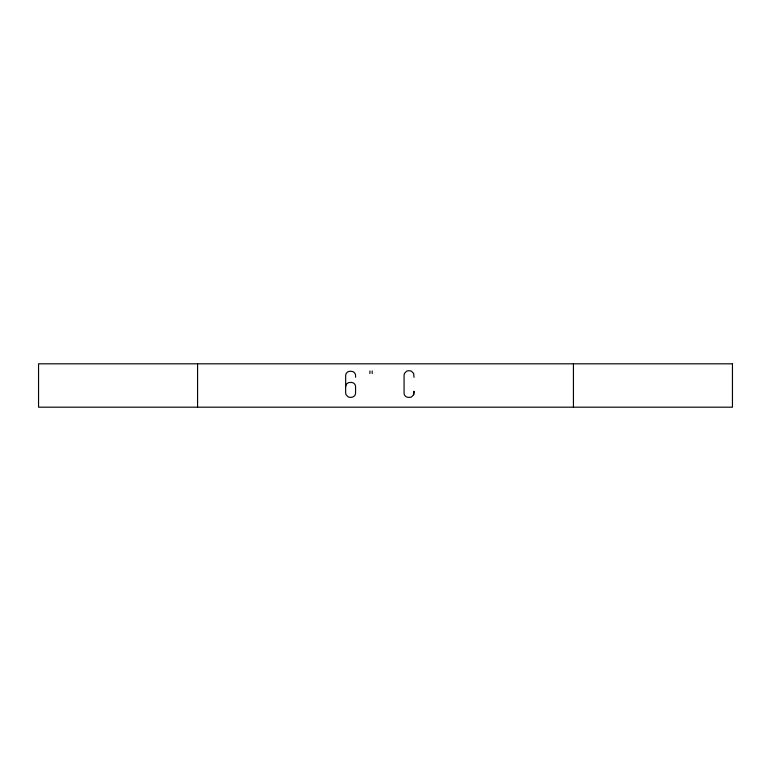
<?xml version="1.0" encoding="UTF-8"?>
<svg xmlns="http://www.w3.org/2000/svg" width="771" height="771" viewBox="0 0 771 771"><rect width="100%" height="100%" fill="white"/><g stroke="black" fill="none" stroke-linecap="round" stroke-linejoin="round"><path stroke-width="1.16" d="M413.67 394.713L414.008 391.389L413.67 394.713L411.386 397.017A7.585 7.585 0 0 1 406.693 397.017A4.337 4.337 0 0 1 404.071 393.017L404.071 375.198L404.418 373.482L406.693 371.13A7.585 7.585 0 0 1 411.386 371.13L413.67 373.482L414.008 377.337M573.431 363.816L573.431 407.184M372.181 370.967L372.181 373.53M369.907 370.967L369.907 373.53M355.556 377.25L355.556 375.593A4.26 4.26 0 0 0 352.935 371.641A7.826 7.826 0 0 0 349.918 371.323A4.26 4.26 0 0 0 345.659 375.593L345.649 393.017L345.996 394.665L348.27 396.978A7.431 7.431 0 0 0 352.935 396.978A4.347 4.347 0 0 0 355.556 393.017L355.556 386.724A4.26 4.26 0 0 0 352.935 382.782A7.826 7.826 0 0 0 349.918 382.464A4.26 4.26 0 0 0 345.659 386.724M197.569 363.816L197.569 407.184M732.45 363.816L38.55 363.816L38.55 407.184L732.45 407.184L732.45 363.816"/></g></svg>
